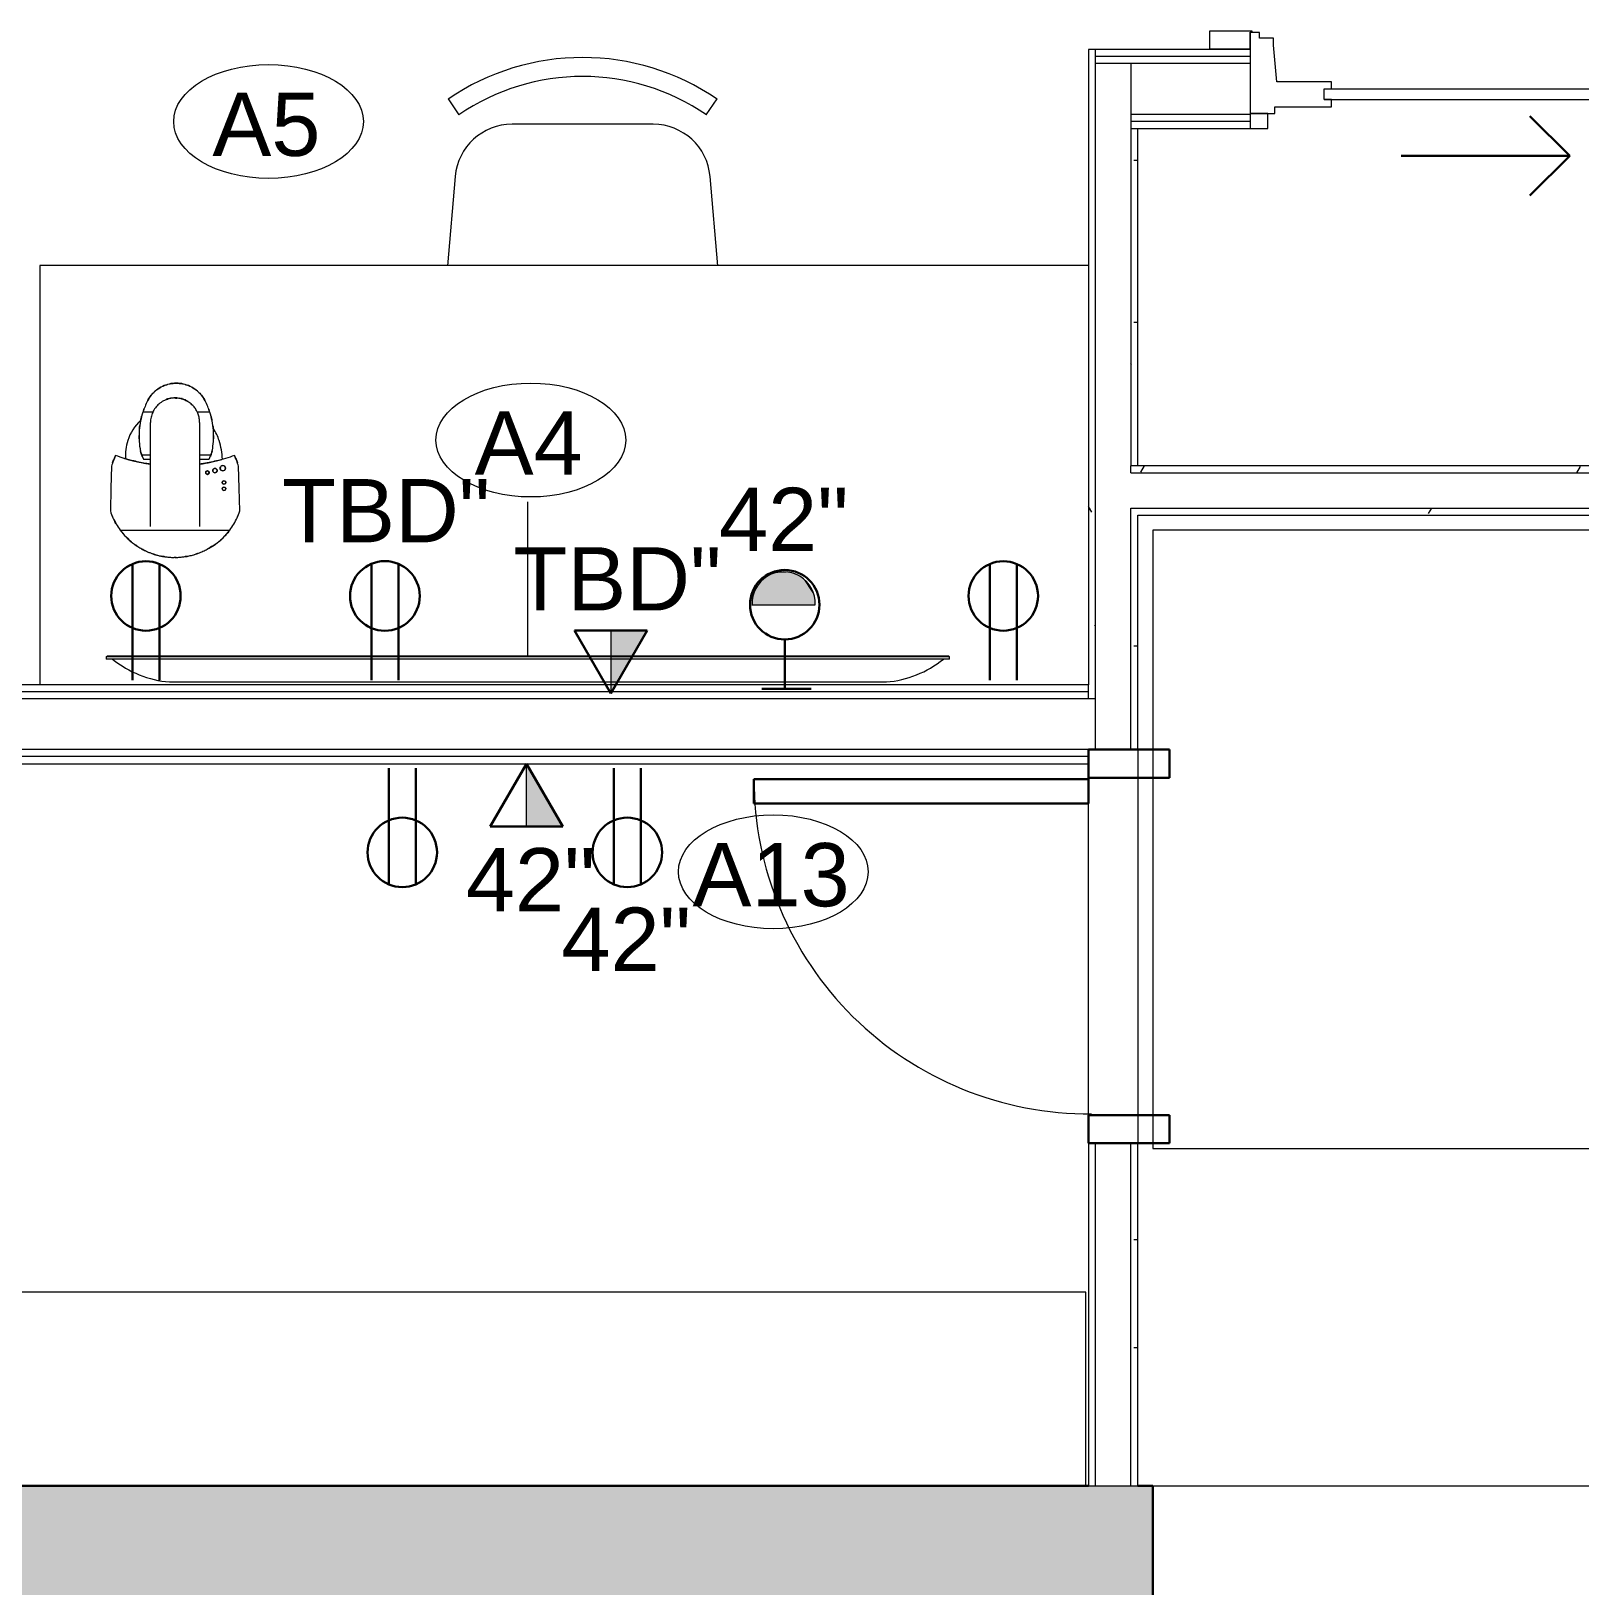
# Model space of a CAD drawing. Header units: inches. Extents: x -4688 to 1542, y -3558 to 978.
# Drawn here: x -980.8 to -870.7, y 29.1 to 139.8 of the extents above; entities that cross this region are included whole.
import ezdxf

# ---------------------------------------------------------------- set-up
doc = ezdxf.new("R2010")
doc.units = ezdxf.units.IN
doc.header["$MEASUREMENT"] = 0
for name, color, linetype, lineweight in [('A-ANNO-NOTE', 131, 'Continuous', 40), ('A-DETL-GENF', 92, 'Continuous', 18), ('A-DOOR', 31, 'Continuous', 18), ('A-DOOR-FRAM', 31, 'Continuous', 30), ('A-DOOR-GLAZ', 31, 'Continuous', 30), ('A-DOOR-OPNG', 31, 'Continuous', 30), ('A-WALL', 113, 'Continuous', 18), ('A-WALL-PATT', 111, 'Continuous', 18), ('I-FURN', 30, 'Continuous', 9), ('I-WALL', 2, 'Continuous', 18), ('Q-CASE', 31, 'Continuous', 9), ('Q-SPCQ', 91, 'Continuous', 9), ('Q-SPCQ-IDEN', 132, 'Continuous', 9), ('S-STRS', 31, 'Continuous', 18)]:
    doc.layers.add(name, color=color, linetype=linetype, lineweight=lineweight)
doc.styles.add('Arial', font='arial.ttf', dxfattribs={"height": 4.5})
doc.styles.add('Swis721 Lt BT', font='swissl.ttf', dxfattribs={"height": 4.5})
pattern_1 = [(0, (0, 0), (15.36, 3.84), [0.634, -10.886, 0.634, -10.886, -61.44]), (0, (0, 0), (15.36, 3.84), [-23.04, 0.634, -22.406, 0.634, -10.886, -26.88]), (0, (0, 0), (15.36, 3.84), [-57.6, 0.634, -7.046, 0.634, -18.566]), (120, (5.76, 1.92), (-11.005538, 11.38215), [0.634, -10.886, 0.634, -10.886, -61.44]), (120, (5.76, 1.92), (-11.005538, 11.38215), [-23.04, 0.634, -22.406, 0.634, -10.886, -26.88]), (120, (5.76, 1.92), (-11.005538, 11.38215), [-57.6, 0.634, -7.046, 0.634, -18.566]), (240, (7.68, 9.6), (-4.354462, -15.22215), [0.634, -10.886, 0.634, -10.886, -61.44]), (240, (7.68, 9.6), (-4.354462, -15.22215), [-23.04, 0.634, -22.406, 0.634, -10.886, -26.88]), (240, (7.68, 9.6), (-4.354462, -15.22215), [-57.6, 0.634, -7.046, 0.634, -18.566])]

# ---------------------------------------------------------------- blocks, each defined once
blk = doc.blocks.new('F-Chairs - Side 01-V15-1st Floor Power _ Signal')
at = {"layer": 'I-FURN'}
for p, q in [((-9.57, -3.52), (-8.8, -4.64)), ((8.8, -4.64), (9.57, -3.52)), ((5.02, -5.32), (-5.02, -5.32)), ((-9.07, -9.03), (-9.62, -15.38)), ((9.62, -15.38), (9.07, -9.03))]:
    blk.add_line(p, q, dxfattribs=at)
for centre, radius, start, end in [((0, -17.51), 16.94, 55.6197, 124.3803), ((0, -17.51), 15.59, 55.6197, 124.3803), ((-5.02, -9.38), 4.06, 90, 175.0303), ((5.02, -9.38), 4.06, 4.9697, 90)]:
    blk.add_arc(centre, radius, start, end, dxfattribs=at)
blk = doc.blocks.new('Door-Sliding-JELD-WEN-2_Panel-Stationary_Active-Wide_Stile-EpicVue - D6 5_ X 8_-8222142-1st Floor Power _ Signal')
at = {"layer": 'A-DETL-GENF', "lineweight": 9}
for p, q in [((-29.86, 4.12), (-32.91, 4.12)), ((-32.91, 4.12), (-32.91, 2.86)), ((-30, 2.86), (-30, 4.04)), ((-30, 4.04), (-29.86, 4.04)), ((-29.34, 4.01), (-30, 4.01)), ((-30, 4.01), (-30, -1.74)), ((-29.86, 4.04), (-29.86, 4.12)), ((-29.34, 3.61), (-29.34, 4.01)), ((-28.34, 3.61), (-29.34, 3.61)), ((-28.34, 3.12), (-28.34, 3.61)), ((29.34, 3.61), (28.33, 3.61)), ((28.33, 3.61), (28.33, 2.8)), ((30, 4.01), (29.34, 4.01)), ((29.34, 4.01), (29.34, 3.61)), ((29.86, 4.12), (29.86, 4.04)), ((32.91, 4.12), (29.86, 4.12)), ((29.86, 4.04), (30, 4.04)), ((30, 4.04), (30, 2.86)), ((30, -1.74), (30, 4.01)), ((32.91, 2.86), (32.91, 4.12)), ((-32.91, 2.86), (-30, 2.86)), ((-28.11, 0.52), (-28.34, 3.12)), ((2.32, 2.8), (-2.37, 2.8)), ((-2.37, 2.8), (-2.37, 0.96)), ((1.78, 1.54), (1.78, 2.29)), ((1.78, 2.29), (2.32, 2.29)), ((2.32, 2.29), (2.32, 2.8)), ((24.2, 2.8), (24.2, 2.29)), ((28.33, 2.8), (24.2, 2.8)), ((24.2, 2.29), (24.75, 2.29)), ((24.75, 2.29), (24.75, 1.54)), ((30, 2.86), (32.91, 2.86)), ((2.31, 1.54), (1.78, 1.54)), ((2.31, 1.01), (2.31, 1.54)), ((24.75, 1.54), (24.21, 1.54)), ((24.21, 1.54), (24.21, 1.01)), ((-24.21, 0.52), (-28.11, 0.52)), ((-24.75, -0.74), (-24.75, 0.01)), ((-24.75, 0.01), (-24.21, 0.01)), ((-24.21, 0.01), (-24.21, 0.52)), ((-2.37, 0.96), (-2.32, 0.96)), ((-2.32, 1.01), (-2.32, 0.96)), ((-0.28, 1.01), (-2.32, 1.01)), ((-2.32, 0.96), (-2.32, 0.01)), ((-0.28, 0.52), (-2.32, 0.52)), ((-2.32, 0.01), (-1.78, 0.01)), ((-1.78, 0.01), (-1.78, -0.74)), ((-0.28, 0.52), (-0.28, 1.01)), ((-0.28, 1.01), (2.31, 1.01)), ((2.31, 0.52), (-0.28, 0.52)), ((2.31, -1.27), (2.31, 0.52)), ((24.21, 1.01), (28.25, 1.01)), ((28.25, 1.01), (28.25, -1.74)), ((-24.22, -0.74), (-24.75, -0.74)), ((-24.22, -1.27), (-24.22, -0.74)), ((-1.78, -0.74), (-2.31, -0.74)), ((-2.31, -0.74), (-2.31, -1.27)), ((-30, -1.74), (-28.25, -1.74)), ((-28.25, -1.74), (-28.25, -1.27)), ((-28.25, -1.27), (-24.22, -1.27)), ((-2.31, -1.27), (2.31, -1.27)), ((28.25, -1.74), (30, -1.74))]:
    blk.add_line(p, q, dxfattribs=at)
at = {"layer": 'A-DOOR-FRAM', "lineweight": 9}
for p, q in [((-28.75, -1.74), (-30, -1.74)), ((-30, -1.74), (-30, -2.81)), ((-28.75, -2.81), (-28.75, -1.74)), ((28.75, -1.74), (28.75, -2.81)), ((30, -1.74), (28.75, -1.74)), ((30, -2.81), (30, -1.74)), ((-30, -2.81), (-28.75, -2.81)), ((28.75, -2.81), (30, -2.81))]:
    blk.add_line(p, q, dxfattribs=at)
at = {"layer": 'A-DOOR-GLAZ', "lineweight": 9}
for p, q in [((1.78, 2.29), (24.75, 2.29)), ((1.78, 1.54), (24.75, 1.54)), ((-24.75, 0.01), (-1.78, 0.01)), ((-24.75, -0.74), (-1.78, -0.74))]:
    blk.add_line(p, q, dxfattribs=at)
at = {"layer": 'A-DOOR-OPNG'}
for p, q in [((-10.1, -1.92), (-7.27, -4.75)), ((-7.27, -4.75), (-19.27, -4.75)), ((-10.1, -7.58), (-7.27, -4.75))]:
    blk.add_line(p, q, dxfattribs=at)
blk = doc.blocks.new('A-Flat_Screen_TV - OLED 65B6P 65_-4747238-1st Floor Power _ Signal')
at = {"layer": 'Q-SPCQ'}
for p, q in [((-25.5, 1.81), (25.5, 1.81)), ((-30, 0.19), (30, 0.19)), ((-30, 0.19), (-30, 0)), ((30, 0), (-30, 0)), ((-29.94, 0), (-29.94, -0.06)), ((29.94, -0.06), (29.94, 0)), ((30, 0), (30, 0.19)), ((29.94, -0.06), (-29.94, -0.06))]:
    blk.add_line(p, q, dxfattribs=at)
for centre, start, end in [((-24.9, -5.58), 94.6372, 128.9656), ((24.9, -5.58), 51.0344, 85.3628)]:
    blk.add_arc(centre, 7.41, start, end, dxfattribs=at)
blk = doc.blocks.new('Desk10 - Desk-7240218-1st Floor Power _ Signal')
at = {"layer": 'Q-CASE'}
for p, q in [((2377.1, 806.12), (2377.1, 835.94)), ((2302.48, 806.12), (2377.1, 806.12))]:
    blk.add_line(p, q, dxfattribs=at)
blk = doc.blocks.new('Single Flush - D2 2_X8_-8192803-1st Floor Power _ Signal')
at = {"layer": 'A-DOOR', "lineweight": 30}
for p, q in [((10.15625, 25.5625), (10.15625, 1.75)), ((11.90625, 25.5625), (10.15625, 25.5625)), ((11.90625, 1.75), (11.90625, 25.5625)), ((10.15625, 1.75), (11.90625, 1.75))]:
    blk.add_line(p, q, dxfattribs=at)
at = {"layer": 'A-DOOR', "lineweight": 9}
blk.add_arc((11.90625, 1.75), 23.8125, 90, 180.5, dxfattribs=at)
at = {"layer": 'A-DOOR-FRAM'}
for p, q in [((-14, -4), (-14, 1.75)), ((-14, 1.75), (-12, 1.75)), ((-12, -4), (-12, 1.75)), ((12.000004, -4), (12.000004, 1.75)), ((12.000004, 1.75), (14.000004, 1.75)), ((14.000004, -4), (14.000004, 1.75)), ((-14, -4), (-12, -4)), ((12.000004, -4), (14.000004, -4))]:
    blk.add_line(p, q, dxfattribs=at)
blk = doc.blocks.new('CW Shelves _ Rails - Shelve Rail-8112145-1st Floor Power _ Signal')
at = {"layer": 'Q-CASE'}
for p, q in [((99.39, 16.14), (2, 16.14)), ((2, 16.14), (2, 2.36)), ((99.39, 2.36), (99.39, 16.14))]:
    blk.add_line(p, q, dxfattribs=at)
blk = doc.blocks.new('Keurig_Coffee_Maker_18764 - Keurig_Coffee_Maker_18764-V76-1st Floor Power _ Signal')
at = {"layer": 'Q-SPCQ'}
for p, q in [((-0.61, 4.75), (-0.53, 4.77)), ((-0.53, 4.77), (-0.61, 4.75)), ((-0.61, 4.75), (-0.53, 4.77)), ((-0.53, 4.77), (-0.61, 4.75)), ((-0.61, 4.75), (-0.53, 4.77)), ((-0.53, 4.77), (-0.61, 4.75)), ((-0.61, 4.75), (-0.6, 4.72)), ((-0.61, 4.75), (-0.6, 4.72)), ((-0.61, 4.75), (-0.6, 4.72)), ((-0.6, 4.72), (-0.52, 4.74)), ((-0.52, 4.74), (-0.6, 4.72)), ((-0.6, 4.72), (-0.52, 4.74)), ((-0.52, 4.74), (-0.6, 4.72)), ((-0.6, 4.72), (-0.52, 4.74)), ((-0.52, 4.74), (-0.6, 4.72)), ((-0.52, 4.74), (-0.53, 4.77)), ((-0.52, 4.74), (-0.53, 4.77)), ((-0.52, 4.74), (-0.53, 4.77)), ((-0.51, 4.78), (-0.43, 4.8)), ((-0.51, 4.78), (-0.51, 4.75)), ((-0.43, 4.77), (-0.51, 4.75)), ((-0.43, 4.8), (-0.36, 4.82)), ((-0.43, 4.77), (-0.43, 4.8)), ((-0.35, 4.79), (-0.43, 4.77)), ((-0.36, 4.82), (-0.35, 4.79)), ((-0.31, 4.83), (-0.11, 4.85)), ((-0.31, 4.83), (-0.3, 4.8)), ((-0.11, 4.82), (-0.3, 4.8)), ((-0.11, 4.85), (-0.11, 4.82)), ((-0.04, 4.86), (0.03, 4.85)), ((-0.04, 4.86), (-0.04, 4.82)), ((0.03, 4.82), (-0.04, 4.82)), ((0.03, 4.85), (0.13, 4.85)), ((0.13, 4.85), (0.03, 4.85)), ((0.03, 4.82), (0.03, 4.85)), ((0.03, 4.82), (0.12, 4.82)), ((0.12, 4.82), (0.03, 4.82)), ((0.13, 4.85), (0.12, 4.82)), ((0.2, 4.81), (0.12, 4.82)), ((0.13, 4.85), (0.2, 4.84)), ((0.2, 4.84), (0.2, 4.81)), ((0.27, 4.8), (0.28, 4.83)), ((0.3, 4.8), (0.27, 4.8)), ((0.28, 4.83), (0.44, 4.8)), ((0.43, 4.77), (0.34, 4.79)), ((0.49, 4.75), (0.43, 4.77)), ((0.44, 4.8), (0.5, 4.78)), ((0.44, 4.8), (0.44, 4.8)), ((0.44, 4.8), (0.44, 4.8)), ((0.45, 4.8), (0.44, 4.77)), ((0.47, 4.79), (0.46, 4.76)), ((0.52, 4.75), (0.46, 4.76)), ((0.46, 4.76), (0.49, 4.75)), ((0.5, 4.78), (0.47, 4.79)), ((0.47, 4.79), (0.52, 4.78)), ((0.49, 4.75), (0.5, 4.78)), ((0.5, 4.78), (0.49, 4.75)), ((0.5, 4.78), (0.49, 4.75)), ((0.49, 4.75), (0.49, 4.75)), ((0.5, 4.75), (0.51, 4.78)), ((0.5, 4.78), (0.5, 4.78)), ((0.52, 4.78), (0.52, 4.75)), ((0.58, 4.76), (0.57, 4.73)), ((0.64, 4.7), (0.57, 4.73)), ((0.58, 4.76), (0.65, 4.73)), ((0.64, 4.7), (0.65, 4.73)), ((0.71, 4.71), (0.7, 4.68)), ((0.74, 4.66), (0.7, 4.68)), ((0.7, 4.68), (0.74, 4.66)), ((0.75, 4.69), (0.71, 4.71)), ((0.71, 4.71), (0.76, 4.68)), ((0.89, 4.58), (0.74, 4.66)), ((0.76, 4.68), (0.9, 4.61)), ((0.91, 4.61), (0.89, 4.58)), ((0.9, 4.61), (0.89, 4.58)), ((-1.56, 3.82), (-2.29, 3.82)), ((2.47, 3.82), (1.56, 3.82)), ((-1.75, -4.31), (-1.75, 3.08)), ((1.75, 3.08), (1.75, -4.31)), ((-2.38, 0.79), (-1.75, 0.79)), ((-2.24, 0.47), (-1.75, 0.47)), ((1.75, 0.79), (2.56, 0.79)), ((1.75, 0.47), (2.42, 0.47)), ((-3.9, -4.57), (3.9, -4.57)), ((0, -6.52), (-0.05, -6.52)), ((0, -6.52), (-0.05, -6.52)), ((2.55, -5.79), (2.53, -5.79))]:
    blk.add_line(p, q, dxfattribs=at)
at = {"layer": 'Q-SPCQ', "flags": 128}
for points in [[(-4.52, -0.02), (-4.56, -1.59), (-4.6, -3.21)], [(4.6, -3.21), (4.56, -1.59), (4.52, -0.02)]]:
    blk.add_lwpolyline(points, dxfattribs=at)
at = {"layer": 'Q-SPCQ'}
for centre, radius, start, end in [((-0.11, 0.74), 3.42, 133.2151, 162.0251), ((-0.11, 0.74), 3.42, 17.9749, 33.9816), ((-0.11, 0.74), 3.42, 162.0251, 183.9632), ((-1.51, 0.29), 4.88, 2.0734, 17.9749), ((0, 12.51), 12.51, 252.7803, 257.1927), ((0, 12.51), 12.51, 253.7595, 261.925), ((0, 12.51), 12.51, 259.0261, 261.9487), ((0, 12.51), 12.51, 278.0789, 285.4279), ((3.4, -0.17), 0.187, 90, 270), ((3.4, -0.17), 0.187, 270, 90), ((2.3, -0.48), 0.125, 90, 270), ((2.3, -0.48), 0.125, 270, 90), ((2.84, -0.34), 0.156, 90, 270), ((2.84, -0.34), 0.156, 270, 90), ((3.48, -1.19), 0.125, 90, 270), ((3.48, -1.19), 0.125, 270, 90), ((3.48, -1.64), 0.125, 90, 270), ((3.48, -1.64), 0.125, 270, 90), ((-0.02, -1.68), 4.83, 219.3983, 221.0457), ((-0.02, -1.68), 4.83, 228.1639, 230.5343), ((-0.02, -1.68), 4.83, 239.6592, 240.0724)]:
    blk.add_arc(centre, radius, start, end, dxfattribs=at)
for points, knots in [([(2.14, 4.62), (2.07, 4.77), (1.89, 5.05), (1.52, 5.4), (1.09, 5.67), (0.61, 5.84), (0.09, 5.9), (-0.42, 5.84), (-0.91, 5.67), (-1.27, 5.44), (-1.52, 5.22), (-1.75, 4.98), (-1.88, 4.77), (-1.96, 4.62)], [0, 0, 0, 0, 0.1, 0.2, 0.3, 0.4, 0.5, 0.6, 0.7, 0.8, 0.85, 0.9, 1, 1, 1, 1]), ([(-0.84, 5.68), (-0.81, 5.69), (-0.71, 5.73), (-0.61, 5.77), (-0.54, 5.79)], [0.1340386, 0.1340386, 0.1340386, 0.1340386, 0.1666667, 0.256932, 0.256932, 0.256932, 0.256932]), ([(-0.38, 5.83), (-0.37, 5.83), (-0.07, 5.89), (0.25, 5.88), (0.55, 5.83), (0.57, 5.83)], [0.3167664, 0.3167664, 0.3167664, 0.3167664, 0.3333333, 0.6666667, 0.6830273, 0.6830273, 0.6830273, 0.6830273]), ([(0.72, 5.79), (0.8, 5.77), (0.9, 5.74), (1, 5.69), (1.02, 5.68)], [0.7426327, 0.7426327, 0.7426327, 0.7426327, 0.8333333, 0.8657703, 0.8657703, 0.8657703, 0.8657703]), ([(-1.9, 4.72), (-1.84, 4.83), (-1.7, 5.03), (-1.51, 5.23), (-1.4, 5.33), (-1.37, 5.35)], [0, 0, 0, 0, 0.3333333, 0.6666667, 0.7485665, 0.7485665, 0.7485665, 0.7485665]), ([(1.75, 3.08), (1.75, 3.18), (1.73, 3.38), (1.66, 3.67), (1.55, 3.9), (1.45, 4.07), (1.36, 4.19), (1.26, 4.3), (1.14, 4.4), (1.02, 4.5), (0.9, 4.58), (0.76, 4.65), (0.62, 4.72), (0.47, 4.77), (0.3, 4.8), (0.12, 4.83), (-0.08, 4.83), (-0.28, 4.81), (-0.47, 4.77), (-0.65, 4.7), (-0.83, 4.62), (-0.99, 4.52), (-1.15, 4.4), (-1.28, 4.27), (-1.4, 4.13), (-1.51, 3.97), (-1.62, 3.75), (-1.72, 3.46), (-1.75, 3.21), (-1.75, 3.08)], [0, 0, 0, 0, 0.055556, 0.111111, 0.166667, 0.194444, 0.222222, 0.25, 0.277778, 0.305556, 0.333333, 0.361111, 0.388889, 0.416667, 0.444444, 0.479167, 0.513889, 0.548611, 0.583333, 0.618056, 0.652778, 0.6875, 0.722222, 0.756944, 0.791667, 0.826389, 0.861111, 0.930556, 1, 1, 1, 1]), ([(1.56, 5.35), (1.58, 5.33), (1.69, 5.23), (1.89, 5.03), (2.02, 4.83), (2.09, 4.72)], [0.2509667, 0.2509667, 0.2509667, 0.2509667, 0.3333333, 0.6666667, 1, 1, 1, 1]), ([(2.39, 4.05), (2.4, 4.03), (2.42, 3.98), (2.43, 3.94), (2.44, 3.93)], [0.17849533, 0.17849533, 0.17849533, 0.17849533, 0.2, 0.21629659, 0.21629659, 0.21629659, 0.21629659]), ([(2.56, 3.52), (2.58, 3.45), (2.6, 3.36), (2.62, 3.27), (2.62, 3.26)], [0.3370694, 0.3370694, 0.3370694, 0.3370694, 0.4, 0.41654848, 0.41654848, 0.41654848, 0.41654848]), ([(-2.54, 2.59), (-2.54, 2.6), (-2.53, 2.69), (-2.52, 2.78), (-2.51, 2.86)], [0.38887206, 0.38887206, 0.38887206, 0.38887206, 0.4, 0.46606846, 0.46606846, 0.46606846, 0.46606846]), ([(-1.75, 0.12), (-1.82, 0.13), (-2.22, 0.19), (-2.62, 0.27), (-2.94, 0.35)], [0.7961311, 0.7961311, 0.7961311, 0.7961311, 0.8333333, 1, 1, 1, 1]), ([(-2.33, 0.67), (-2.34, 0.68), (-2.34, 0.7), (-2.36, 0.74), (-2.38, 0.79), (-2.39, 0.83), (-2.4, 0.85)], [0.8338778, 0.8338778, 0.8338778, 0.8338778, 0.8611111, 0.8888889, 0.9444444, 1, 1, 1, 1]), ([(-2.38, 0.79), (-2.37, 0.77), (-2.36, 0.73), (-2.34, 0.68), (-2.32, 0.65), (-2.31, 0.62), (-2.3, 0.6), (-2.29, 0.58), (-2.28, 0.56), (-2.27, 0.54), (-2.26, 0.52), (-2.26, 0.51), (-2.25, 0.49), (-2.24, 0.48), (-2.24, 0.47), (-2.24, 0.47), (-2.24, 0.47)], [0, 0, 0, 0, 0.0555556, 0.1111111, 0.1388889, 0.1666667, 0.1944444, 0.2222222, 0.25, 0.2777778, 0.3055556, 0.3333333, 0.3611111, 0.3888889, 0.4444444, 0.4737946, 0.4737946, 0.4737946, 0.4737946]), ([(2.94, 0.35), (2.62, 0.27), (2.22, 0.19), (1.82, 0.13), (1.75, 0.12)], [0, 0, 0, 0, 0.1666667, 0.2038782, 0.2038782, 0.2038782, 0.2038782]), ([(1.86, 0.14), (1.93, 0.15), (2.29, 0.21), (2.65, 0.28), (2.94, 0.35)], [0.8149744, 0.8149744, 0.8149744, 0.8149744, 0.85, 1, 1, 1, 1]), ([(2.42, 0.47), (2.42, 0.47), (2.42, 0.47), (2.43, 0.48), (2.43, 0.49), (2.44, 0.51), (2.45, 0.53), (2.46, 0.55), (2.47, 0.57), (2.48, 0.58), (2.48, 0.6), (2.49, 0.62), (2.51, 0.66), (2.53, 0.72), (2.55, 0.76), (2.56, 0.79)], [0.5262054, 0.5262054, 0.5262054, 0.5262054, 0.5555556, 0.6111111, 0.6388889, 0.6666667, 0.7083333, 0.75, 0.7708333, 0.78125, 0.7916667, 0.8333333, 0.875, 0.9166667, 1, 1, 1, 1]), ([(2.58, 0.85), (2.58, 0.83), (2.56, 0.79), (2.54, 0.74), (2.53, 0.7), (2.52, 0.68), (2.52, 0.67)], [0, 0, 0, 0, 0.0555556, 0.1111111, 0.1388889, 0.1661222, 0.1661222, 0.1661222, 0.1661222]), ([(3.33, 0.01), (3.34, 0.01), (3.36, 0.02), (3.38, 0.02), (3.4, 0.02)], [0.8888889, 0.8888889, 0.8888889, 0.8888889, 0.9305556, 1, 1, 1, 1]), ([(3.4, 0.02), (3.41, 0.02), (3.42, 0.02), (3.44, 0.01), (3.44, 0.01)], [0, 0, 0, 0, 0.05555556, 0.07172864, 0.07172864, 0.07172864, 0.07172864]), ([(2.3, -0.6), (2.3, -0.6), (2.28, -0.6), (2.26, -0.6), (2.24, -0.59), (2.23, -0.58), (2.22, -0.57), (2.21, -0.56), (2.19, -0.53), (2.18, -0.5), (2.18, -0.46), (2.19, -0.42), (2.2, -0.4), (2.22, -0.39), (2.23, -0.38), (2.26, -0.36), (2.28, -0.35), (2.3, -0.35)], [0, 0, 0, 0, 0.055556, 0.111111, 0.166667, 0.194444, 0.222222, 0.277778, 0.333333, 0.444444, 0.583333, 0.652778, 0.722222, 0.756944, 0.791667, 0.861111, 1, 1, 1, 1]), ([(2.3, -0.35), (2.31, -0.35), (2.32, -0.36), (2.34, -0.36), (2.35, -0.36), (2.36, -0.37), (2.38, -0.38), (2.39, -0.39), (2.4, -0.4), (2.42, -0.42), (2.43, -0.46), (2.43, -0.5), (2.42, -0.54), (2.4, -0.55), (2.39, -0.57), (2.38, -0.58), (2.35, -0.6), (2.32, -0.6), (2.3, -0.6)], [0, 0, 0, 0, 0.055556, 0.083333, 0.111111, 0.166667, 0.194444, 0.222222, 0.277778, 0.333333, 0.444444, 0.583333, 0.652778, 0.722222, 0.756944, 0.791667, 0.861111, 1, 1, 1, 1]), ([(2.74, -0.45), (2.73, -0.45), (2.72, -0.43), (2.7, -0.4), (2.68, -0.36), (2.69, -0.31), (2.7, -0.26), (2.72, -0.24), (2.73, -0.22), (2.74, -0.21), (2.76, -0.2), (2.77, -0.2), (2.78, -0.19), (2.79, -0.19)], [0.2222222, 0.2222222, 0.2222222, 0.2222222, 0.2777778, 0.3333333, 0.4444444, 0.5833333, 0.6527778, 0.7222222, 0.7569444, 0.7916667, 0.8263889, 0.8611111, 0.8888889, 0.8888889, 0.8888889, 0.8888889]), ([(2.84, -0.18), (2.85, -0.18), (2.87, -0.18), (2.88, -0.18), (2.9, -0.19), (2.92, -0.2), (2.93, -0.21), (2.94, -0.21), (2.94, -0.22)], [0, 0, 0, 0, 0.0555556, 0.0833333, 0.1111111, 0.1666667, 0.1944444, 0.2222222, 0.2222222, 0.2222222, 0.2222222]), ([(2.98, -0.26), (2.99, -0.27), (3, -0.31), (3, -0.36), (2.98, -0.41), (2.97, -0.43), (2.95, -0.45), (2.94, -0.46), (2.93, -0.47), (2.89, -0.48), (2.87, -0.49), (2.84, -0.49)], [0.3333333, 0.3333333, 0.3333333, 0.3333333, 0.4444444, 0.5833333, 0.6527778, 0.7222222, 0.7569444, 0.7916667, 0.8263889, 0.8611111, 1, 1, 1, 1]), ([(3.21, -0.14), (3.21, -0.13), (3.22, -0.11), (3.22, -0.09), (3.23, -0.08), (3.23, -0.08)], [0.5555556, 0.5555556, 0.5555556, 0.5555556, 0.5833333, 0.6527778, 0.6666667, 0.6666667, 0.6666667, 0.6666667]), ([(3.27, -0.31), (3.27, -0.3), (3.25, -0.29), (3.23, -0.25), (3.21, -0.21), (3.21, -0.18), (3.21, -0.17)], [0.2222222, 0.2222222, 0.2222222, 0.2222222, 0.2777778, 0.3333333, 0.4444444, 0.4882459, 0.4882459, 0.4882459, 0.4882459]), ([(3.4, -0.36), (3.39, -0.36), (3.37, -0.35), (3.35, -0.35), (3.34, -0.35), (3.33, -0.34)], [0, 0, 0, 0, 0.0555556, 0.0833333, 0.1111111, 0.1111111, 0.1111111, 0.1111111]), ([(3.48, -1.31), (3.47, -1.31), (3.46, -1.31), (3.44, -1.31), (3.42, -1.3), (3.4, -1.28), (3.39, -1.27), (3.37, -1.24), (3.36, -1.21), (3.36, -1.16), (3.37, -1.13), (3.38, -1.11), (3.39, -1.1), (3.41, -1.09), (3.44, -1.07), (3.46, -1.06), (3.48, -1.06)], [0, 0, 0, 0, 0.055556, 0.111111, 0.166667, 0.222222, 0.277778, 0.333333, 0.444444, 0.583333, 0.652778, 0.722222, 0.756944, 0.791667, 0.861111, 1, 1, 1, 1]), ([(3.48, -1.06), (3.49, -1.06), (3.51, -1.06), (3.53, -1.07), (3.55, -1.08), (3.56, -1.09), (3.58, -1.11), (3.6, -1.13), (3.61, -1.17), (3.61, -1.19), (3.61, -1.21)], [0, 0, 0, 0, 0.0555556, 0.1111111, 0.1666667, 0.2222222, 0.2777778, 0.3333333, 0.4444444, 0.5555556, 0.5555556, 0.5555556, 0.5555556]), ([(3.5, -0.01), (3.5, -0.01), (3.51, -0.02), (3.53, -0.03), (3.54, -0.05), (3.57, -0.09), (3.59, -0.14), (3.59, -0.18), (3.58, -0.2)], [0.1737723, 0.1737723, 0.1737723, 0.1737723, 0.1944444, 0.2222222, 0.2777778, 0.3333333, 0.4444444, 0.5555556, 0.5555556, 0.5555556, 0.5555556]), ([(3.58, -0.23), (3.57, -0.24), (3.56, -0.26), (3.55, -0.28), (3.53, -0.3), (3.52, -0.31), (3.52, -0.31)], [0.6069174, 0.6069174, 0.6069174, 0.6069174, 0.6527778, 0.7222222, 0.7569444, 0.7777778, 0.7777778, 0.7777778, 0.7777778]), ([(3.36, -1.66), (3.36, -1.64), (3.36, -1.61), (3.37, -1.58), (3.39, -1.56), (3.4, -1.54), (3.44, -1.52), (3.46, -1.51), (3.48, -1.51)], [0.4444444, 0.4444444, 0.4444444, 0.4444444, 0.5833333, 0.6527778, 0.7222222, 0.7916667, 0.8611111, 1, 1, 1, 1]), ([(3.59, -1.25), (3.59, -1.26), (3.58, -1.27), (3.56, -1.29), (3.53, -1.31), (3.5, -1.31), (3.48, -1.31)], [0.6666667, 0.6666667, 0.6666667, 0.6666667, 0.7222222, 0.7916667, 0.8611111, 1, 1, 1, 1]), ([(3.48, -1.51), (3.49, -1.51), (3.51, -1.51), (3.53, -1.52), (3.55, -1.53), (3.56, -1.54), (3.58, -1.56), (3.6, -1.58), (3.61, -1.61), (3.61, -1.64), (3.61, -1.66)], [0, 0, 0, 0, 0.0555556, 0.1111111, 0.1666667, 0.2222222, 0.2777778, 0.3333333, 0.4444444, 0.5555556, 0.5555556, 0.5555556, 0.5555556]), ([(3.59, -1.7), (3.59, -1.7), (3.58, -1.72), (3.56, -1.73), (3.53, -1.75), (3.5, -1.76), (3.48, -1.76)], [0.6666667, 0.6666667, 0.6666667, 0.6666667, 0.7222222, 0.7916667, 0.8611111, 1, 1, 1, 1]), ([(-4.28, -3.96), (-4.26, -4), (-4.23, -4.06), (-4.2, -4.11), (-4.2, -4.12)], [0.3713401, 0.3713401, 0.3713401, 0.3713401, 0.5, 0.5248828, 0.5248828, 0.5248828, 0.5248828]), ([(-4.2, -4.12), (-4.2, -4.11), (-4.23, -4.06), (-4.26, -4), (-4.28, -3.96)], [0.4751172, 0.4751172, 0.4751172, 0.4751172, 0.5, 0.6286599, 0.6286599, 0.6286599, 0.6286599]), ([(-3.9, -4.57), (-3.77, -4.75), (-3.49, -5.07), (-3.02, -5.49), (-2.6, -5.78), (-2.29, -5.96), (-2.11, -6.05), (-1.94, -6.12), (-1.75, -6.2), (-1.57, -6.27), (-1.44, -6.31), (-1.36, -6.33), (-1.24, -6.36), (-1.07, -6.41), (-0.88, -6.44), (-0.76, -6.46), (-0.68, -6.47), (-0.53, -6.49), (-0.32, -6.51), (-0.14, -6.52), (-0.05, -6.52)], [0, 0, 0, 0, 0.142857, 0.285714, 0.428571, 0.5, 0.535714, 0.571429, 0.625, 0.678571, 0.705357, 0.71875, 0.732143, 0.785714, 0.839286, 0.852679, 0.866071, 0.892857, 0.946429, 1, 1, 1, 1]), ([(-3.44, -5.1), (-3.43, -5.11), (-3.38, -5.16), (-3.33, -5.21), (-3.29, -5.25)], [0.23427003, 0.23427003, 0.23427003, 0.23427003, 0.25, 0.30481789, 0.30481789, 0.30481789, 0.30481789]), ([(-3.29, -5.25), (-3.33, -5.21), (-3.38, -5.16), (-3.43, -5.11), (-3.44, -5.1)], [0.79638486, 0.79638486, 0.79638486, 0.79638486, 0.83333333, 0.8435005, 0.8435005, 0.8435005, 0.8435005]), ([(3.04, -5.45), (3.15, -5.37), (3.27, -5.27), (3.38, -5.16), (3.39, -5.15)], [0.2716855, 0.2716855, 0.2716855, 0.2716855, 0.4, 0.414526, 0.414526, 0.414526, 0.414526]), ([(3.39, -5.15), (3.3, -5.23), (3.18, -5.34), (3.06, -5.44), (3.04, -5.45)], [0.585474, 0.585474, 0.585474, 0.585474, 0.7, 0.7283145, 0.7283145, 0.7283145, 0.7283145]), ([(3.85, -4.63), (3.84, -4.65), (3.75, -4.77), (3.65, -4.88), (3.56, -4.97)], [0.3739159, 0.3739159, 0.3739159, 0.3739159, 0.4, 0.5097654, 0.5097654, 0.5097654, 0.5097654]), ([(-2.72, -5.7), (-2.76, -5.67), (-2.83, -5.62), (-2.89, -5.58), (-2.92, -5.56)], [0.63255371, 0.63255371, 0.63255371, 0.63255371, 0.66666667, 0.68782663, 0.68782663, 0.68782663, 0.68782663]), ([(-2.91, -5.56), (-2.89, -5.58), (-2.82, -5.63), (-2.75, -5.68), (-2.71, -5.7)], [0.46748557, 0.46748557, 0.46748557, 0.46748557, 0.5, 0.54988363, 0.54988363, 0.54988363, 0.54988363]), ([(-2.32, -5.94), (-2.28, -5.96), (-2.2, -6), (-2.13, -6.03), (-2.1, -6.05)], [0.7023309, 0.7023309, 0.7023309, 0.7023309, 0.75, 0.78527969, 0.78527969, 0.78527969, 0.78527969]), ([(-1.45, -6.3), (-1.48, -6.29), (-1.55, -6.27), (-1.62, -6.25), (-1.68, -6.23)], [0.3190358, 0.3190358, 0.3190358, 0.3190358, 0.33333333, 0.37139588, 0.37139588, 0.37139588, 0.37139588]), ([(-0.77, -6.46), (-0.78, -6.46), (-0.84, -6.45), (-0.9, -6.44), (-0.95, -6.43)], [0.1610836, 0.1610836, 0.1610836, 0.1610836, 0.16666667, 0.2032532, 0.2032532, 0.2032532, 0.2032532]), ([(0, -6.52), (0.09, -6.52), (0.26, -6.51), (0.47, -6.49), (0.63, -6.47), (0.76, -6.45), (0.88, -6.43), (1.02, -6.4), (1.17, -6.37), (1.31, -6.33), (1.42, -6.3), (1.53, -6.26), (1.67, -6.21), (1.83, -6.15), (2.04, -6.06), (2.19, -5.98), (2.29, -5.93)], [0, 0, 0, 0, 0.1, 0.2, 0.25, 0.3, 0.35, 0.4, 0.475, 0.55, 0.5875, 0.625, 0.7, 0.775, 0.85, 1, 1, 1, 1]), ([(0.71, -6.46), (0.74, -6.46), (0.79, -6.45), (0.84, -6.44), (0.86, -6.44)], [0.29875922, 0.29875922, 0.29875922, 0.29875922, 0.33333333, 0.3619925, 0.3619925, 0.3619925, 0.3619925]), ([(0.86, -6.44), (0.84, -6.44), (0.79, -6.45), (0.74, -6.46), (0.71, -6.46)], [0.6380075, 0.6380075, 0.6380075, 0.6380075, 0.66666667, 0.70124078, 0.70124078, 0.70124078, 0.70124078]), ([(1.52, -6.26), (1.54, -6.26), (1.57, -6.25), (1.6, -6.23), (1.62, -6.23)], [0.65060949, 0.65060949, 0.65060949, 0.65060949, 0.66666667, 0.69577662, 0.69577662, 0.69577662, 0.69577662]), ([(1.62, -6.23), (1.6, -6.23), (1.57, -6.25), (1.54, -6.26), (1.52, -6.26)], [0.30422338, 0.30422338, 0.30422338, 0.30422338, 0.33333333, 0.34939051, 0.34939051, 0.34939051, 0.34939051]), ([(2.85, -5.59), (2.8, -5.62), (2.62, -5.75), (2.43, -5.85), (2.29, -5.93)], [0.8, 0.8, 0.8, 0.8, 0.85, 1, 1, 1, 1])]:
    blk.add_open_spline(points, degree=3, knots=knots, dxfattribs=at)
for points in [[(-1.15, 5.51), (-1.1, 5.54), (-1.05, 5.57), (-1, 5.6)], [(1.19, 5.6), (1.24, 5.57), (1.28, 5.54), (1.33, 5.51)], [(-1.96, 4.62), (-2.02, 4.49), (-2.14, 4.23), (-2.24, 3.96), (-2.29, 3.82)], [(-1.96, 4.62), (-1.95, 4.63), (-1.93, 4.67), (-1.91, 4.71), (-1.9, 4.72)], [(-1.27, 5.43), (-1.23, 5.46), (-1.19, 5.49), (-1.15, 5.51)], [(1.33, 5.51), (1.37, 5.49), (1.41, 5.46), (1.45, 5.43)], [(2.09, 4.72), (2.1, 4.71), (2.12, 4.67), (2.13, 4.63), (2.14, 4.62)], [(2.47, 3.82), (2.43, 3.96), (2.33, 4.23), (2.21, 4.49), (2.14, 4.62)], [(-2.29, 3.82), (-2.36, 3.62), (-2.46, 3.2), (-2.56, 2.55), (-2.57, 1.89), (-2.53, 1.46), (-2.49, 1.24)], [(-2.44, 3.26), (-2.42, 3.35), (-2.4, 3.44), (-2.38, 3.53)], [(-2.25, 3.92), (-2.24, 3.97), (-2.22, 4.01), (-2.21, 4.05)], [(2.68, 1.24), (2.71, 1.46), (2.75, 1.89), (2.74, 2.55), (2.65, 3.2), (2.54, 3.62), (2.47, 3.82)], [(2.69, 2.85), (2.71, 2.77), (2.72, 2.68), (2.73, 2.59)], [(-2.56, 1.93), (-2.56, 2), (-2.56, 2.07), (-2.56, 2.15)], [(-2.49, 1.24), (-2.48, 1.17), (-2.45, 1.01), (-2.4, 0.86), (-2.38, 0.79)], [(2.56, 0.79), (2.59, 0.86), (2.63, 1.01), (2.67, 1.17), (2.68, 1.24)], [(2.74, 2.15), (2.75, 2.08), (2.74, 2), (2.74, 1.93)], [(-4.23, 0.74), (-4.29, 0.61), (-4.39, 0.36), (-4.48, 0.11), (-4.52, -0.02)], [(-4.23, 0.74), (-4.27, 0.65), (-4.34, 0.48), (-4.41, 0.31), (-4.44, 0.22)], [(-4.44, 0.22), (-4.41, 0.31), (-4.34, 0.48), (-4.27, 0.65), (-4.23, 0.74)], [(-2.94, 0.35), (-3.15, 0.4), (-3.59, 0.52), (-4.02, 0.66), (-4.23, 0.74)], [(-2.94, 0.35), (-2.59, 0.27), (-2.24, 0.2), (-1.89, 0.14)], [(-2.4, 0.85), (-2.42, 0.92), (-2.44, 0.98), (-2.45, 1.05)], [(-1.81, 0.13), (-1.9, 0.14), (-1.98, 0.16), (-2.07, 0.17)], [(2.94, 0.35), (2.59, 0.27), (2.25, 0.2), (1.9, 0.15)], [(2.64, 1.05), (2.62, 0.98), (2.6, 0.92), (2.58, 0.85)], [(4.23, 0.74), (4.02, 0.66), (3.59, 0.52), (3.15, 0.4), (2.94, 0.35)], [(4.44, 0.22), (4.41, 0.31), (4.34, 0.48), (4.27, 0.65), (4.23, 0.74)], [(4.52, -0.02), (4.48, 0.11), (4.39, 0.36), (4.29, 0.61), (4.23, 0.74)], [(4.23, 0.74), (4.27, 0.65), (4.34, 0.48), (4.41, 0.31), (4.44, 0.22)], [(3.46, -0.34), (3.44, -0.35), (3.42, -0.36), (3.4, -0.36)], [(3.48, -1.76), (3.47, -1.76), (3.46, -1.76), (3.44, -1.75), (3.42, -1.74), (3.41, -1.74), (3.4, -1.73)], [(-4.6, -3.21), (-4.55, -3.38), (-4.43, -3.69), (-4.19, -4.15), (-4, -4.43), (-3.9, -4.57)], [(3.9, -4.57), (4, -4.43), (4.19, -4.15), (4.43, -3.69), (4.55, -3.38), (4.6, -3.21)], [(-4.47, -3.57), (-4.46, -3.59), (-4.45, -3.61), (-4.44, -3.63)], [(-4.44, -3.63), (-4.45, -3.61), (-4.46, -3.59), (-4.47, -3.57)], [(4.45, -3.62), (4.45, -3.61), (4.46, -3.59), (4.47, -3.57)], [(4.47, -3.57), (4.46, -3.59), (4.45, -3.61), (4.45, -3.62)], [(2.29, -5.93), (2.49, -5.82), (2.89, -5.58), (3.43, -5.13), (3.75, -4.77), (3.9, -4.57)], [(3.57, -4.97), (3.67, -4.86), (3.76, -4.75), (3.85, -4.63)], [(-2.1, -6.05), (-2.18, -6.01), (-2.25, -5.97), (-2.33, -5.93)], [(-1.66, -6.23), (-1.61, -6.25), (-1.55, -6.27), (-1.5, -6.29)], [(-1.5, -6.29), (-1.48, -6.29), (-1.46, -6.3), (-1.45, -6.3)], [(-0.94, -6.43), (-0.89, -6.44), (-0.84, -6.45), (-0.78, -6.46)], [(0, -6.52), (0.03, -6.52), (0.05, -6.52), (0.08, -6.52)], [(0.08, -6.52), (0.05, -6.52), (0.03, -6.52), (0, -6.52)], [(2.29, -5.93), (2.48, -5.83), (2.67, -5.72), (2.85, -5.59)]]:
    blk.add_open_spline(points, degree=3, dxfattribs=at)
blk = doc.blocks.new('Appliance_Specialty Equipment Tag - Standard-3515593-1st Floor Power _ Signal')
at = {"layer": 'Q-SPCQ-IDEN'}
blk.add_ellipse((-0.0499, 0.0037), major_axis=(-0.1406, 0), ratio=0.600473, dxfattribs=at)

msp = doc.modelspace()

# ---------------------------------------------------------------- hatches: boundary and pattern name
at = {"layer": 'A-ANNO-NOTE', "lineweight": 9}
for points in [[(-925.13, 99.57), (-928.49, 100.95), (-929.18, 100.29)], [(-929.18, 100.29), (-928.49, 100.95), (-928.81, 100.71)], [(-926.07, 100.91), (-928.13, 101.13), (-928.49, 100.95)], [(-925.13, 99.57), (-925.94, 100.81), (-928.49, 100.95)], [(-925.94, 100.81), (-926.07, 100.91), (-928.49, 100.95)], [(-926.07, 100.91), (-927.91, 101.2), (-928.13, 101.13)], [(-927.91, 101.2), (-926.88, 101.24), (-927.27, 101.28)], [(-926.07, 100.91), (-926.88, 101.24), (-927.91, 101.2)], [(-926.07, 100.91), (-926.72, 101.2), (-926.88, 101.24)], [(-926.07, 100.91), (-926.35, 101.06), (-926.72, 101.2)], [(-925.13, 99.57), (-925.2, 99.8), (-925.94, 100.81)], [(-925.2, 99.8), (-925.65, 100.54), (-925.94, 100.81)], [(-929.56, 98.94), (-925.13, 99.57), (-929.52, 99.49)], [(-929.56, 98.94), (-925.06, 99.02), (-925.13, 99.57)], [(-929.52, 99.49), (-929.18, 100.29), (-929.37, 99.95)], [(-929.52, 99.49), (-925.13, 99.57), (-929.18, 100.29)], [(-925.2, 99.8), (-925.33, 100.09), (-925.6, 100.48)], [(-925.33, 100.09), (-925.37, 100.16), (-925.55, 100.42)], [(-925.06, 99.02), (-925.07, 99.18), (-925.13, 99.57)], [(-929.56, 98.94), (-925.07, 98.94), (-925.06, 99.02)], [(-939.61, 92.63), (-937.03, 97.1), (-939.61, 97.1)], [(-943.03, 83.16), (-945.61, 83.16), (-945.61, 87.63)]]:
    msp.add_hatch(color=256, dxfattribs=at).paths.add_polyline_path(points, flags=0)
at = {"layer": 'A-WALL-PATT', "lineweight": 9}
h = msp.add_hatch(dxfattribs=at)
h.set_pattern_fill('FP_1', color=256, style=0, pattern_type=2)
h.set_pattern_definition(pattern_1)
h.paths.add_polyline_path([(-905.61, 36.25), (-905.11, 36.25), (-905.11, 60.63), (-905.61, 60.63), (-905.61, 51.73)], flags=0)
h.paths.add_polyline_path([(-905.61, 92.25), (-905.11, 92.25), (-905.11, 138.44), (-905.61, 138.44), (-905.61, 92.75)], flags=0)
h = msp.add_hatch(dxfattribs=at)
h.set_pattern_fill('FP_1', color=256, style=0, pattern_type=2)
h.set_pattern_definition(pattern_1)
h.paths.add_polyline_path([(-902.61, 36.25), (-902.11, 36.25), (-902.11, 60.63), (-902.61, 60.63)], flags=0)
h.paths.add_polyline_path([(-902.11, 88.63), (-902.11, 105.82), (-902.61, 105.82), (-902.61, 88.63)], flags=0)
h.paths.add_polyline_path([(-902.11, 108.82), (-902.11, 132.82), (-902.61, 132.82), (-902.61, 108.82)], flags=0)
h = msp.add_hatch(dxfattribs=at)
h.set_pattern_fill('FP_1', color=256, style=0, pattern_type=2)
h.set_pattern_definition(pattern_1)
h.paths.add_polyline_path([(-692.82, 108.32), (-692.82, 108.82), (-698.64, 108.82), (-698.64, 108.79), (-731.83, 108.79), (-731.83, 108.82), (-782.03, 108.82), (-782.03, 108.32), (-716.76, 108.32)], flags=0)
h.paths.add_polyline_path([(-785.65, 108.32), (-785.65, 108.82), (-823.37, 108.82), (-823.37, 108.32)], flags=0)
h.paths.add_polyline_path([(-827, 108.32), (-827, 108.82), (-902.61, 108.82), (-902.61, 108.32), (-877.38, 108.32)], flags=0)
h = msp.add_hatch(dxfattribs=at)
h.set_pattern_fill('FP_1', color=256, style=0, pattern_type=2)
h.set_pattern_definition(pattern_1)
h.paths.add_polyline_path([(-692.82, 105.32), (-692.82, 105.82), (-902.11, 105.82), (-902.11, 105.32), (-716.76, 105.32)], flags=0)
h = msp.add_hatch(color=7, dxfattribs=at)
h.paths.add_polyline_path([(-590.07, 16.25), (-590.07, 36.25), (-772.04, 36.25), (-772.04, 16.25), (-609.68, 16.25)], flags=0)
h.paths.add_polyline_path([(-849.04, 16.25), (-834.14, 16.25), (-834.14, 36.25), (-861.04, 36.25), (-861.04, 16.25)], flags=0)
h.paths.add_polyline_path([(-901.04, 16.25), (-901.04, 36.25), (-1015.06, 36.25), (-1015.06, 16.25), (-930.92, 16.25)], flags=0)

# ---------------------------------------------------------------- linework, layer by layer
at = {"layer": 'A-ANNO-NOTE', "lineweight": 30}
for p, q in [((-973.64, 93.58), (-973.64, 101.84)), ((-971.72, 93.58), (-971.72, 101.84)), ((-956.64, 93.58), (-956.64, 101.84)), ((-954.72, 93.58), (-954.72, 101.84)), ((-912.64, 93.58), (-912.64, 101.84)), ((-910.72, 93.58), (-910.72, 101.84)), ((-939.61, 92.63), (-942.18, 97.1)), ((-942.18, 97.1), (-937.03, 97.1)), ((-939.61, 92.63), (-937.03, 97.1)), ((-927.23, 92.96), (-927.23, 96.46)), ((-928.87, 92.96), (-925.36, 92.96)), ((-945.61, 87.63), (-948.18, 83.16)), ((-945.61, 87.63), (-943.03, 83.16)), ((-955.4, 87.3), (-955.4, 79.04)), ((-953.48, 87.3), (-953.48, 79.04)), ((-939.39, 87.3), (-939.39, 79.04)), ((-937.47, 87.3), (-937.47, 79.04)), ((-948.18, 83.16), (-943.03, 83.16))]:
    msp.add_line(p, q, dxfattribs=at)
at = {"layer": 'A-ANNO-NOTE', "lineweight": 9}
for p, q in [((-929.56, 98.94), (-925.07, 98.94)), ((-939.61, 92.63), (-937.03, 97.1)), ((-937.03, 97.1), (-939.61, 97.1)), ((-939.61, 97.1), (-939.61, 92.63)), ((-945.61, 87.63), (-943.03, 83.16)), ((-945.61, 83.16), (-945.61, 87.63)), ((-943.03, 83.16), (-945.61, 83.16))]:
    msp.add_line(p, q, dxfattribs=at)
at = {"layer": 'A-ANNO-NOTE', "lineweight": 30}
for centre, radius in [((-972.68, 99.56), 2.47), ((-955.68, 99.56), 2.48), ((-911.68, 99.56), 2.47), ((-927.23, 98.94), 2.47), ((-954.44, 81.32), 2.47), ((-938.43, 81.32), 2.47)]:
    msp.add_circle(centre, radius, dxfattribs=at)
at = {"layer": 'A-ANNO-NOTE', "lineweight": 9}
msp.add_arc((-927.31, 99.03), 2.25, 357.6427, 182.3573, dxfattribs=at)
at = {"layer": 'A-WALL'}
for p, q in [((-905.11, 92.25), (-905.11, 138.44)), ((-894.11, 137.94), (-905.11, 137.94)), ((-894.11, 137.44), (-905.11, 137.44)), ((-902.61, 137.44), (-902.61, 108.82)), ((-894.11, 133.82), (-902.61, 133.82)), ((-894.11, 133.32), (-902.61, 133.32)), ((-902.61, 132.82), (-902.11, 132.82)), ((-902.11, 108.82), (-902.61, 108.82)), ((-902.61, 108.32), (-902.61, 108.82)), ((-902.61, 108.32), (-692.32, 108.32)), ((-902.61, 88.63), (-902.61, 105.82)), ((-902.61, 105.82), (-649.82, 105.82)), ((-905.61, 92.25), (-905.61, 93.25)), ((-905.61, 92.75), (-1015.06, 92.75)), ((-905.11, 92.25), (-1015.06, 92.25)), ((-905.11, 88.63), (-905.11, 92.25)), ((-905.61, 88.63), (-1015.06, 88.63)), ((-905.61, 88.13), (-1015.06, 88.13)), ((-905.11, 36.25), (-905.11, 60.63)), ((-902.61, 36.25), (-902.61, 60.63)), ((-905.61, 36.25), (-902.11, 36.25))]:
    msp.add_line(p, q, dxfattribs=at)
at = {"layer": 'A-WALL', "color": 8, "lineweight": 30}
for p, q in [((-905.61, 36.25), (-1004.06, 36.25)), ((-901.04, 36.25), (-902.11, 36.25)), ((-901.04, 16.25), (-901.04, 36.25))]:
    msp.add_line(p, q, dxfattribs=at)
at = {"layer": 'A-WALL', "lineweight": 9}
msp.add_line((-901.04, 36.25), (-861.04, 36.25), dxfattribs=at)
at = {"layer": 'I-WALL'}
for p, q in [((-905.61, 138.44), (-905.61, 93.25)), ((-894.11, 138.44), (-905.61, 138.44)), ((-902.11, 108.82), (-902.11, 132.82)), ((-902.11, 132.82), (-894.11, 132.82)), ((-828, 108.82), (-902.11, 108.82)), ((-902.11, 88.63), (-902.11, 105.32)), ((-902.11, 105.32), (-649.82, 105.32)), ((-905.61, 93.25), (-1015.06, 93.25)), ((-905.61, 88.63), (-902.11, 88.63)), ((-905.61, 87.63), (-905.61, 88.63)), ((-1015.06, 87.63), (-905.61, 87.63)), ((-905.61, 60.63), (-905.61, 36.25)), ((-902.11, 60.63), (-905.61, 60.63)), ((-902.11, 36.25), (-902.11, 60.63))]:
    msp.add_line(p, q, dxfattribs=at)
at = {"layer": 'I-WALL', "lineweight": 9}
for p, q in [((-902.11, 88.63), (-902.11, 60.63)), ((-905.61, 60.63), (-905.61, 87.63))]:
    msp.add_line(p, q, dxfattribs=at)
at = {"layer": 'Q-SPCQ-IDEN'}
msp.add_line((-945.5, 95.32), (-945.5, 106.25), dxfattribs=at)
at = {"layer": 'S-STRS', "lineweight": 9}
for p, q in [((-901.04, 104.25), (-901.04, 60.25)), ((-861.04, 104.25), (-901.04, 104.25)), ((-901.04, 60.25), (-861.04, 60.25))]:
    msp.add_line(p, q, dxfattribs=at)

# ---------------------------------------------------------------- block references
at = {"layer": 'A-DOOR'}
msp.add_blockref('Door-Sliding-JELD-WEN-2_Panel-Stationary_Active-Wide_Stile-EpicVue - D6 5_ X 8_-8222142-1st Floor Power _ Signal', (-864.11, 135.63), dxfattribs=at)
at = {"layer": 'A-DOOR', "rotation": 89.99999999999993}
msp.add_blockref('Single Flush - D2 2_X8_-8192803-1st Floor Power _ Signal', (-903.86, 74.63), dxfattribs=at)
at = {"layer": 'I-FURN'}
msp.add_blockref('F-Chairs - Side 01-V15-1st Floor Power _ Signal', (-941.61, 138.44), dxfattribs=at)
at = {"layer": 'Q-CASE', "rotation": 180}
msp.add_blockref('Desk10 - Desk-7240218-1st Floor Power _ Signal', (1396.88, 929.19), dxfattribs=at)
at = {"layer": 'Q-CASE'}
msp.add_blockref('CW Shelves _ Rails - Shelve Rail-8112145-1st Floor Power _ Signal', (-1005.19, 33.89), dxfattribs=at)
at = {"layer": 'Q-SPCQ'}
msp.add_blockref('Keurig_Coffee_Maker_18764 - Keurig_Coffee_Maker_18764-V76-1st Floor Power _ Signal', (-970.61, 108.82), dxfattribs=at)
at = {"layer": 'Q-SPCQ', "rotation": 180}
msp.add_blockref('A-Flat_Screen_TV - OLED 65B6P 65_-4747238-1st Floor Power _ Signal', (-945.5, 95.25), dxfattribs=at)
at = {"layer": 'Q-SPCQ-IDEN', "xscale": 47.99999999999997, "yscale": 47.99999999999997, "zscale": 47.99999999999997}
for p in [(-961.56, 133.14), (-942.9, 110.48), (-925.65, 79.76)]:
    msp.add_blockref('Appliance_Specialty Equipment Tag - Standard-3515593-1st Floor Power _ Signal', p, dxfattribs=at)

# ---------------------------------------------------------------- texts
at = {"layer": 'A-ANNO-NOTE', "lineweight": 9, "char_height": 4.5, "attachment_point": 1, "style": 'Swis721 Lt BT'}
for s, insert, width in [('TBD"', (-962.99, 107.88), 16.665), ('42"', (-931.91, 107.26), 10.302), ('TBD"', (-946.54, 103.03), 16.665), ('42"', (-949.92, 81.62), 10.302), ('42"', (-943.12, 77.39), 10.302)]:
    msp.add_mtext(s, dxfattribs=dict(at, insert=insert, width=width))
at = {"layer": 'Q-SPCQ-IDEN', "char_height": 4.5, "attachment_point": 1, "style": 'Arial'}
for s, insert, width in [('A5', (-967.95, 135.37), 9.393), ('A4', (-949.29, 112.7), 9.393), ('A13', (-933.79, 81.98), 13.635)]:
    msp.add_mtext(s, dxfattribs=dict(at, insert=insert, width=width))

doc.saveas('drawing.dxf')
